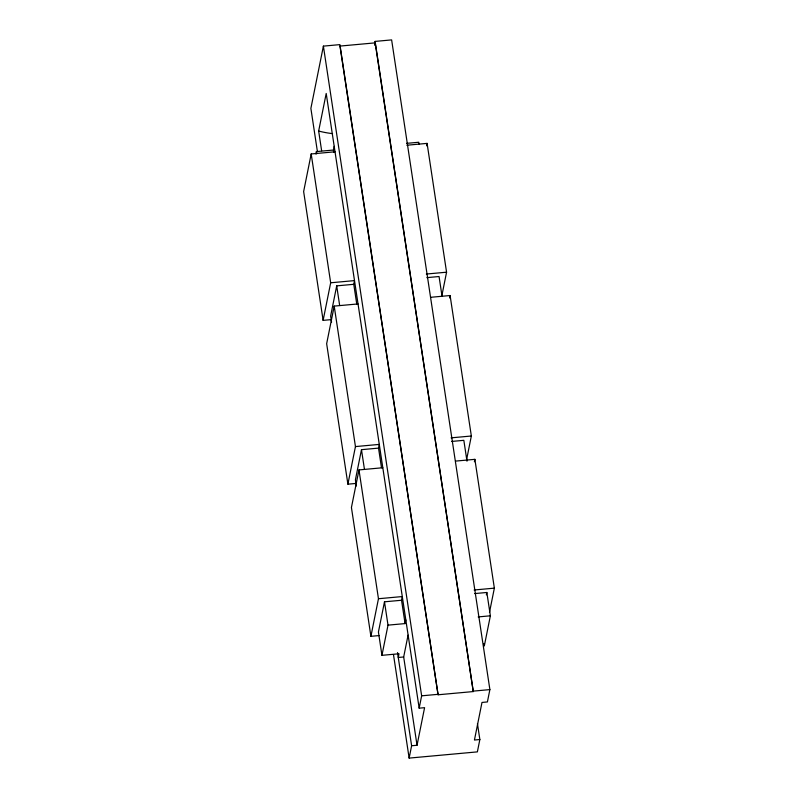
<?xml version="1.0" encoding="UTF-8"?>
<svg xmlns="http://www.w3.org/2000/svg" width="798" height="798" viewBox="0 0 798 798"><rect width="100%" height="100%" fill="white"/><g stroke="black" fill="none" stroke-linecap="round" stroke-linejoin="round"><path stroke-width="1.2" d="M477.443 723.587L479.857 739.527L474.441 740.025L481.992 702.44L487.408 701.941L489.882 689.602L391.628 39.9L375.11 41.406L473.274 691.567L438.072 694.779L339.908 44.618L323.389 46.124L310.881 108.398L317.404 151.55M335.02 151.79L311.19 153.964L303.639 191.56L323.12 320.367L331.459 319.609M321.624 150.722L318.651 131.052L326.202 93.466L419.169 708.165L424.586 707.676L417.035 745.262L411.618 745.761L409.135 758.1L477.374 751.876L479.857 739.527M315.908 154.004L316.397 151.59L333.454 150.034L334.202 146.333M374.621 43.85L375.11 41.406M374.681 45.267L375.17 42.863L339.968 46.075L438.072 694.779M323.12 320.367L330.671 282.781L311.19 153.964M330.671 282.781L354.502 280.607L353.763 284.307L336.696 285.864L330.641 316.048L331.569 322.183M358.033 303.928L334.202 306.103L326.651 343.699L347.898 484.177L356.237 483.418M347.898 484.177L355.449 446.581L334.202 306.103M355.449 446.581L379.279 444.406L378.531 448.117L361.474 449.673L355.409 479.847L356.337 485.992M382.811 467.738L358.98 469.912L351.429 507.508L370.91 636.315L379.25 635.557M426.611 145.815L427.09 143.381L406.84 145.236M370.91 636.315L378.461 598.729L358.98 469.912M441.703 296.447L446.571 272.198L427.09 143.381M378.461 598.729L402.292 596.555L401.544 600.256L384.486 601.812L378.422 631.996L381.953 655.328L399.01 653.771L398.262 657.472L403.678 656.983L408.067 635.148M449.613 297.953L450.102 295.529L431.04 297.265M381.953 655.328L388.008 625.143L384.486 601.812M388.008 625.143L405.075 623.587L405.813 619.886M466.481 460.256L471.349 436.007L450.102 295.529M419.169 708.165L421.643 695.826L323.389 46.124M474.391 461.763L474.88 459.339L455.818 461.074M486.361 594.889L486.84 592.475L474.66 593.582M489.483 612.405L494.361 588.146L474.88 459.339M486.84 592.475L490.371 615.807L484.306 645.981L483.937 643.527M406.571 143.361L418.751 142.253L419.08 144.438M426.322 274.043L446.571 272.198M426.87 277.634L439.06 276.527L442.032 296.168M451.089 437.853L471.349 436.007M451.648 441.444L463.838 440.326L466.99 461.204M474.102 590.001L494.361 588.146M478.182 616.914L490.371 615.807M421.643 695.826L438.162 694.32M473.374 691.108L489.882 689.602M375.17 42.863L473.274 691.567M333.454 150.034L333.783 152.219M353.763 284.307L356.736 303.958M378.531 448.117L381.504 467.768M401.544 600.256L405.075 623.587M403.678 656.983L417.035 745.262M397.524 652.565L411.618 745.761M393.474 654.54L409.135 758.1M316.397 151.59L316.726 153.775M336.696 285.864L339.669 305.514M361.474 449.673L364.447 469.324M332.557 133.635A94.034 85.127 11.4 0 1 318.651 131.052"/></g></svg>
